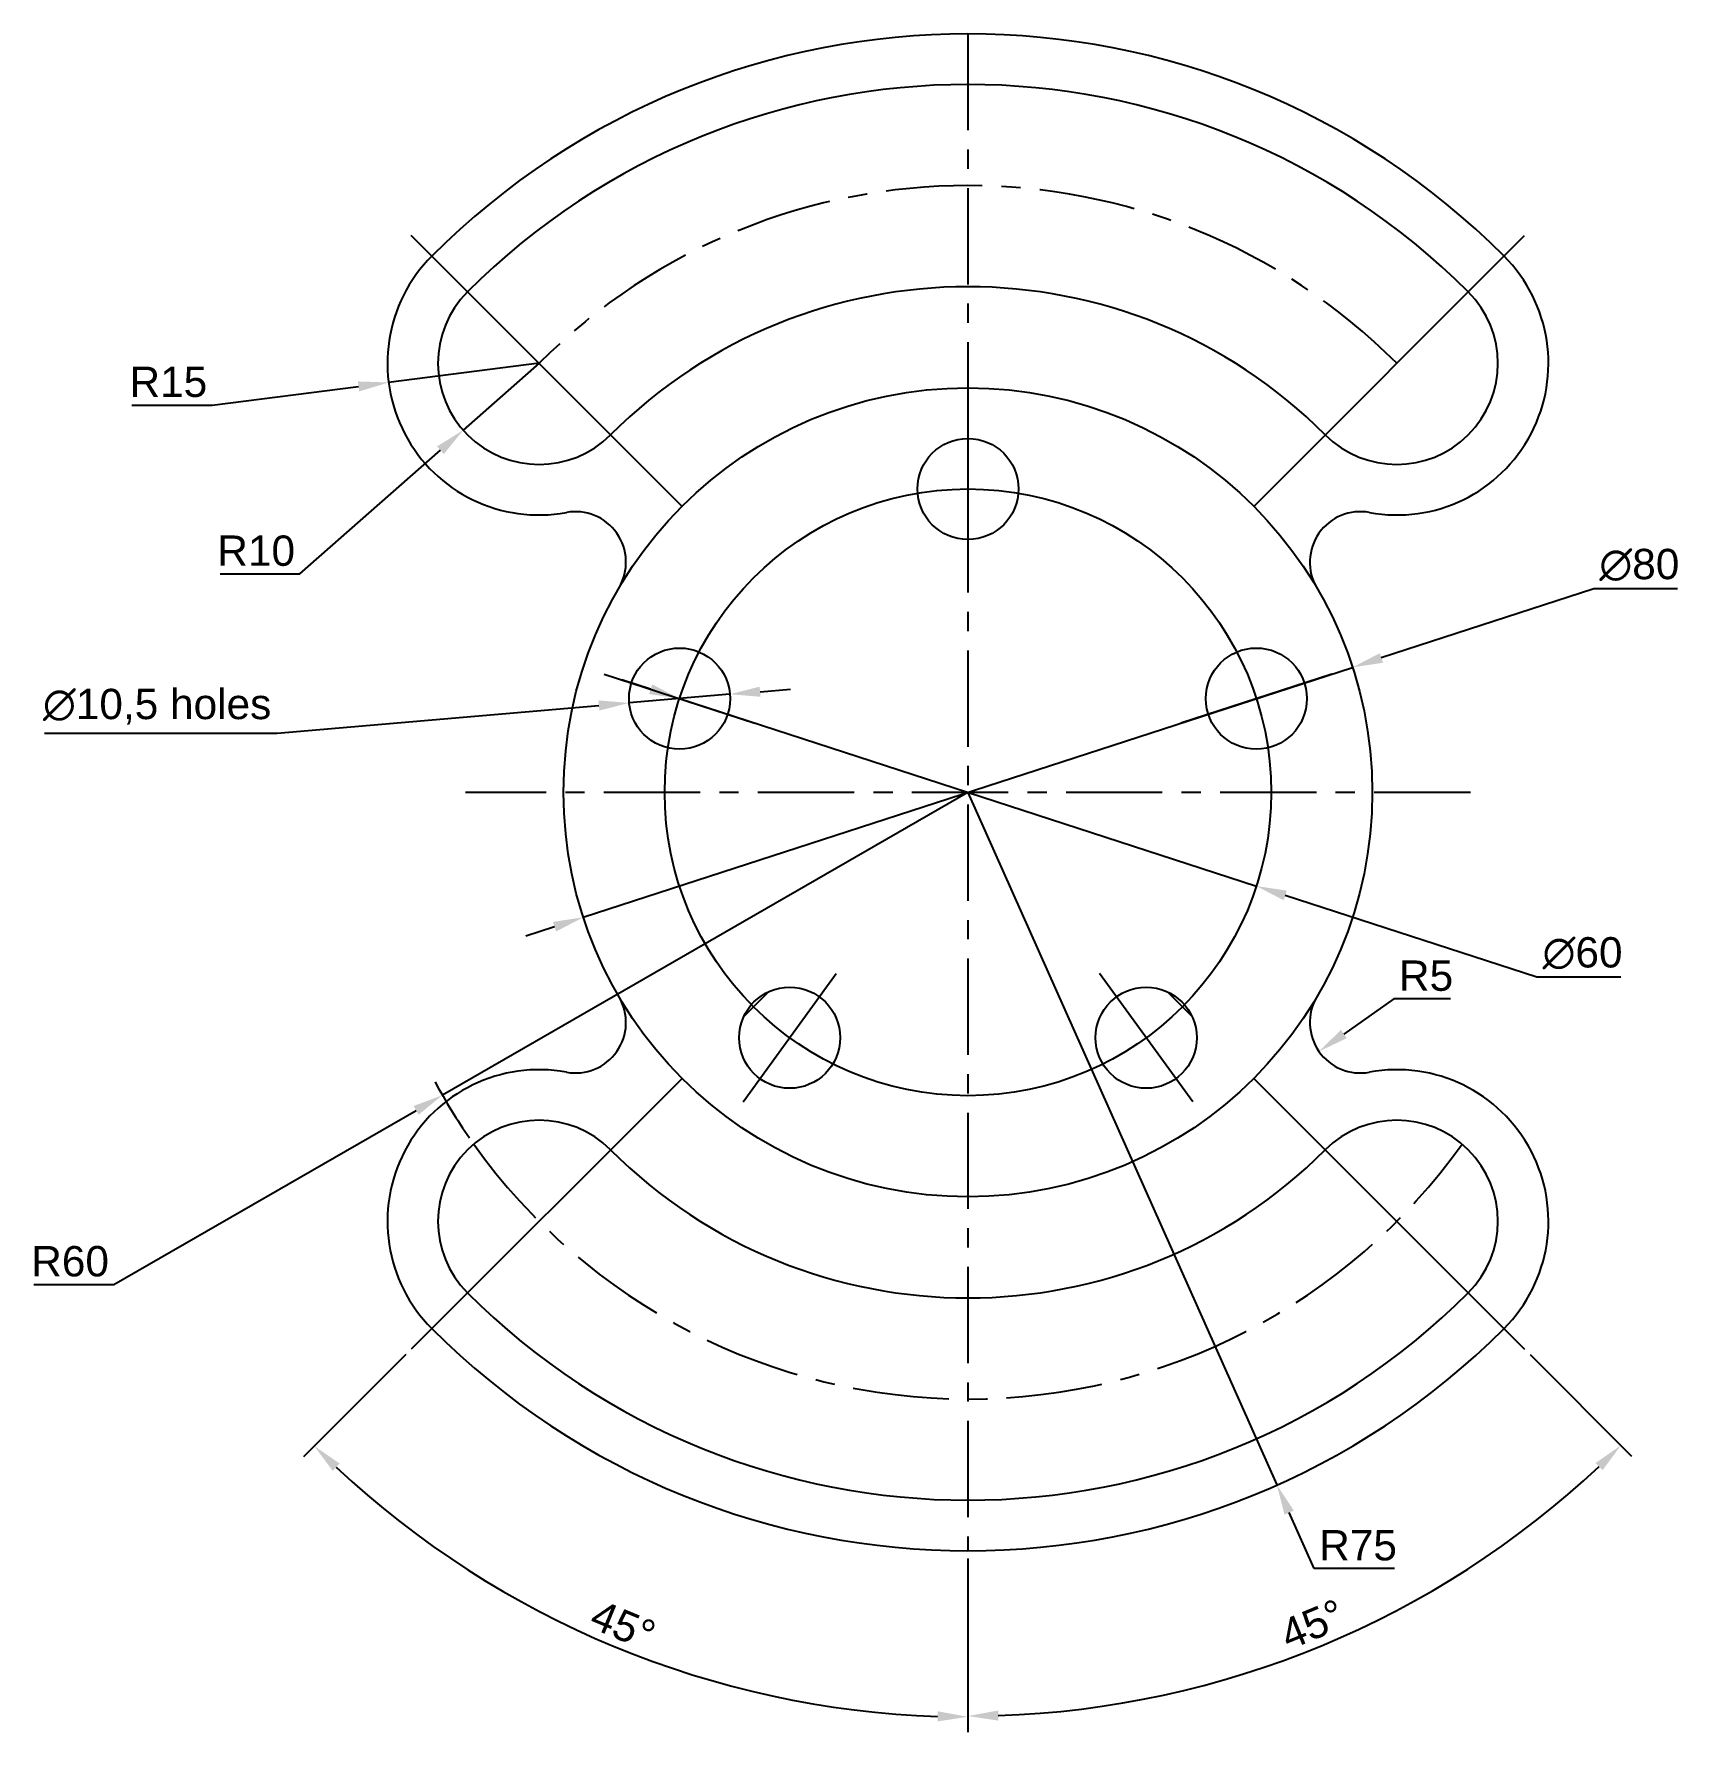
# Model space of a CAD drawing. Header units: millimetres. Extents: x 2706 to 2869, y 1554 to 1722.
import ezdxf

# ---------------------------------------------------------------- set-up
doc = ezdxf.new("R2010")
doc.units = ezdxf.units.MM
doc.header["$LTSCALE"] = 0.3
doc.linetypes.add('CENTER', pattern=[50.8, 31.75, -6.35, 6.35, -6.35])
doc.styles.get("Standard").update_dxf_attribs({"font": 'arial.ttf'})
doc.dimstyles.new('ISO-25', dxfattribs={"dimscale": 1.2, "dimtxt": 2.5, "dimasz": 2.5, "dimexe": 1.25, "dimexo": 0.63, "dimtad": 1, "dimtoh": 1, "dimtxsty": 'Standard', "dimcen": 2.5, "dimadec": 0, "dimazin": 0, "dimtfac": 1, "dimtmove": 0, "dimatfit": 3, "dimfxl": 1, "dimarcsym": 0})

# ---------------------------------------------------------------- blocks, each defined once
blk = doc.blocks.new('*U2')
blk.add_circle((0, 0), 5)
blk = doc.blocks.new('*U3')
at = {"color": 0, "linetype": 'ByBlock', "lineweight": -2, "transparency": 16777216}
blk.add_blockref('*U2', (2798.15, 1676.78), dxfattribs=at)
for p, rotation in [((2769.62, 1656.05), 72), ((2826.68, 1656.05), 288), ((2780.51, 1622.51), 144), ((2815.78, 1622.51), 216)]:
    blk.add_blockref('*U2', p, dxfattribs=dict(at, rotation=rotation))
blk = doc.blocks.new('*U5')
blk.add_line((0, 7.84), (0, -7.84))
blk = doc.blocks.new('*U6')
at = {"color": 0, "linetype": 'ByBlock', "lineweight": -2, "transparency": 16777216}
blk.add_blockref('*U5', (2798.15, 1676.78), dxfattribs=at)
for p, rotation in [((2769.62, 1656.05), 72), ((2826.68, 1656.05), 288), ((2780.51, 1622.51), 144), ((2815.78, 1622.51), 216)]:
    blk.add_blockref('*U5', p, dxfattribs=dict(at, rotation=rotation))
blk = doc.blocks.new('*D7')
at = {"color": 0, "lineweight": -2, "ltscale": 0.5, "transparency": 16777216}
for p, q in [((2798.15, 1646.78), (2828.71, 1578.29)), ((2832.39, 1570.02), (2829.93, 1575.55)), ((2840.34, 1570.02), (2832.39, 1570.02))]:
    blk.add_line(p, q, dxfattribs=at)
at = {"color": 0, "ltscale": 0.5, "transparency": 16777216}
blk.add_solid([(2830.39, 1575.75), (2829.47, 1575.34), (2828.71, 1578.29)], dxfattribs=at)
at = {"layer": 'Defpoints', "color": 0, "ltscale": 0.5, "transparency": 16777216}
for p in [(2798.15, 1646.78), (2828.71, 1578.29)]:
    blk.add_point(p, dxfattribs=at)
at = {"color": 0, "ltscale": 0.5, "transparency": 16777216, "insert": (2836.74, 1572.3), "char_height": 3, "attachment_point": 5}
blk.add_mtext('R75', dxfattribs=at)
blk = doc.blocks.new('*D8')
at = {"color": 0, "lineweight": -2, "ltscale": 0.5, "transparency": 16777216}
for p, q in [((2798.15, 1646.78), (2746.16, 1616.83)), ((2713.66, 1598.1), (2743.56, 1615.33)), ((2705.75, 1598.1), (2713.66, 1598.1))]:
    blk.add_line(p, q, dxfattribs=at)
blk.add_arc((2798.15, 1646.78), 60, 208.5154, 214.7177, dxfattribs=at)
at = {"color": 0, "ltscale": 0.5, "transparency": 16777216}
blk.add_solid([(2743.31, 1615.76), (2743.81, 1614.9), (2746.16, 1616.83)], dxfattribs=at)
at = {"layer": 'Defpoints', "color": 0, "ltscale": 0.5, "transparency": 16777216}
for p in [(2798.15, 1646.78), (2746.16, 1616.83)]:
    blk.add_point(p, dxfattribs=at)
at = {"color": 0, "ltscale": 0.5, "transparency": 16777216, "insert": (2709.33, 1600.39), "char_height": 3, "attachment_point": 5}
blk.add_mtext('R60', dxfattribs=at)
blk = doc.blocks.new('*D9')
at = {"color": 0, "lineweight": -2, "ltscale": 0.5, "transparency": 16777216}
for p, q in [((2766.76, 1656.98), (2763.91, 1657.9)), ((2769.62, 1656.05), (2826.68, 1637.51)), ((2854.43, 1628.49), (2829.53, 1636.58)), ((2862.73, 1628.49), (2854.43, 1628.49))]:
    blk.add_line(p, q, dxfattribs=at)
at = {"color": 0, "ltscale": 0.5, "transparency": 16777216}
for points in [[(2766.92, 1657.45), (2766.61, 1656.5), (2769.62, 1656.05)], [(2829.69, 1637.06), (2829.38, 1636.11), (2826.68, 1637.51)]]:
    blk.add_solid(points, dxfattribs=at)
at = {"layer": 'Defpoints', "color": 0, "ltscale": 0.5, "transparency": 16777216}
for p in [(2769.62, 1656.05), (2826.68, 1637.51)]:
    blk.add_point(p, dxfattribs=at)
at = {"color": 0, "ltscale": 0.5, "transparency": 16777216, "insert": (2858.95, 1630.86), "char_height": 3, "attachment_point": 5}
blk.add_mtext('∅60', dxfattribs=at)
blk = doc.blocks.new('*D10')
at = {"color": 0, "lineweight": -2, "ltscale": 0.5, "transparency": 16777216}
for p, q in [((2860.05, 1666.89), (2839.04, 1660.07)), ((2868.35, 1666.89), (2860.05, 1666.89)), ((2760.1, 1634.42), (2836.19, 1659.14)), ((2757.25, 1633.49), (2754.4, 1632.56))]:
    blk.add_line(p, q, dxfattribs=at)
at = {"color": 0, "ltscale": 0.5, "transparency": 16777216}
for points in [[(2838.89, 1660.54), (2839.2, 1659.59), (2836.19, 1659.14)], [(2757.1, 1633.97), (2757.41, 1633.02), (2760.1, 1634.42)]]:
    blk.add_solid(points, dxfattribs=at)
at = {"layer": 'Defpoints', "color": 0, "ltscale": 0.5, "transparency": 16777216}
for p in [(2836.19, 1659.14), (2760.1, 1634.42)]:
    blk.add_point(p, dxfattribs=at)
at = {"color": 0, "ltscale": 0.5, "transparency": 16777216, "insert": (2864.57, 1669.26), "char_height": 3, "attachment_point": 5}
blk.add_mtext('∅80', dxfattribs=at)
blk = doc.blocks.new('*D11')
at = {"color": 0, "lineweight": -2, "ltscale": 0.5, "transparency": 16777216}
for p, q in [((2755.72, 1689.21), (2748.22, 1682.6)), ((2732.07, 1668.38), (2745.96, 1680.61)), ((2724.16, 1668.38), (2732.07, 1668.38))]:
    blk.add_line(p, q, dxfattribs=at)
at = {"color": 0, "ltscale": 0.5, "transparency": 16777216}
blk.add_solid([(2745.63, 1680.99), (2746.3, 1680.24), (2748.22, 1682.6)], dxfattribs=at)
at = {"layer": 'Defpoints', "color": 0, "ltscale": 0.5, "transparency": 16777216}
for p in [(2755.72, 1689.21), (2748.22, 1682.6)]:
    blk.add_point(p, dxfattribs=at)
at = {"color": 0, "ltscale": 0.5, "transparency": 16777216, "insert": (2727.74, 1670.66), "char_height": 3, "attachment_point": 5}
blk.add_mtext('R10', dxfattribs=at)
blk = doc.blocks.new('*D12')
at = {"color": 0, "lineweight": -2, "ltscale": 0.5, "transparency": 16777216}
for p, q in [((2755.72, 1689.21), (2740.84, 1687.31)), ((2723.39, 1685.08), (2737.87, 1686.93)), ((2715.45, 1685.08), (2723.39, 1685.08))]:
    blk.add_line(p, q, dxfattribs=at)
at = {"color": 0, "ltscale": 0.5, "transparency": 16777216}
blk.add_solid([(2737.8, 1687.42), (2737.93, 1686.43), (2740.84, 1687.31)], dxfattribs=at)
at = {"layer": 'Defpoints', "color": 0, "ltscale": 0.5, "transparency": 16777216}
for p in [(2755.72, 1689.21), (2740.84, 1687.31)]:
    blk.add_point(p, dxfattribs=at)
at = {"color": 0, "ltscale": 0.5, "transparency": 16777216, "insert": (2719.05, 1687.36), "char_height": 3, "attachment_point": 5}
blk.add_mtext('R15', dxfattribs=at)
blk = doc.blocks.new('*D13')
at = {"color": 0, "lineweight": -2, "ltscale": 0.5, "transparency": 16777216}
for p, q in [((2742.54, 1591.17), (2732.43, 1581.07)), ((2798.15, 1571.02), (2798.15, 1553.85))]:
    blk.add_line(p, q, dxfattribs=at)
blk.add_arc((2798.15, 1646.78), 91.43, 226.88, 268.12, dxfattribs=at)
at = {"color": 0, "ltscale": 0.5, "transparency": 16777216}
for points in [[(2735.3, 1579.68), (2736, 1580.4), (2733.49, 1582.13)], [(2795.16, 1555.9), (2795.14, 1554.9), (2798.15, 1555.35)]]:
    blk.add_solid(points, dxfattribs=at)
at = {"layer": 'Defpoints', "color": 0, "ltscale": 0.5, "transparency": 16777216}
for p in [(2798.15, 1721.78), (2769.86, 1618.5), (2743.07, 1591.71), (2798.15, 1571.78), (2752.43, 1567.6)]:
    blk.add_point(p, dxfattribs=at)
at = {"color": 0, "ltscale": 0.5, "transparency": 16777216, "insert": (2764.03, 1564.41), "char_height": 3, "attachment_point": 5, "rotation": 337.5}
blk.add_mtext('45°', dxfattribs=at)
blk = doc.blocks.new('*D14')
at = {"color": 0, "lineweight": -2, "ltscale": 0.5, "transparency": 16777216}
for p, q in [((2853.75, 1591.17), (2863.8, 1581.13)), ((2798.15, 1571.02), (2798.15, 1553.93))]:
    blk.add_line(p, q, dxfattribs=at)
blk.add_arc((2798.15, 1646.78), 91.35, 271.8818, 313.1182, dxfattribs=at)
at = {"color": 0, "ltscale": 0.5, "transparency": 16777216}
for points in [[(2860.24, 1580.46), (2860.93, 1579.74), (2862.74, 1582.19)], [(2801.15, 1554.98), (2801.14, 1555.98), (2798.15, 1555.43)]]:
    blk.add_solid(points, dxfattribs=at)
at = {"layer": 'Defpoints', "color": 0, "ltscale": 0.5, "transparency": 16777216}
for p in [(2798.15, 1721.78), (2826.43, 1618.5), (2853.22, 1591.71), (2798.15, 1571.78), (2821.79, 1558.55)]:
    blk.add_point(p, dxfattribs=at)
at = {"color": 0, "ltscale": 0.5, "transparency": 16777216, "insert": (2832.23, 1564.49), "char_height": 3, "attachment_point": 5, "rotation": 22.5}
blk.add_mtext('45°', dxfattribs=at)
blk = doc.blocks.new('*D15')
at = {"color": 0, "lineweight": -2, "ltscale": 0.5, "transparency": 16777216}
for p, q in [((2774.6, 1656.48), (2764.63, 1655.62)), ((2777.59, 1656.73), (2780.58, 1656.99)), ((2729.82, 1652.64), (2761.64, 1655.37)), ((2706.8, 1652.64), (2729.82, 1652.64))]:
    blk.add_line(p, q, dxfattribs=at)
at = {"color": 0, "ltscale": 0.5, "transparency": 16777216}
for points in [[(2761.6, 1655.87), (2761.69, 1654.87), (2764.63, 1655.62)], [(2777.54, 1657.23), (2777.63, 1656.23), (2774.6, 1656.48)]]:
    blk.add_solid(points, dxfattribs=at)
at = {"layer": 'Defpoints', "color": 0, "ltscale": 0.5, "transparency": 16777216}
for p in [(2774.6, 1656.48), (2764.63, 1655.62)]:
    blk.add_point(p, dxfattribs=at)
at = {"color": 0, "ltscale": 0.5, "transparency": 16777216, "insert": (2717.94, 1655.24), "char_height": 3, "attachment_point": 5}
blk.add_mtext('∅10,5 holes', dxfattribs=at)
blk = doc.blocks.new('*D16')
at = {"color": 0, "lineweight": -2, "ltscale": 0.5, "transparency": 16777216}
for p, q in [((2840.29, 1626.35), (2835.33, 1622.88)), ((2845.9, 1626.35), (2840.29, 1626.35))]:
    blk.add_line(p, q, dxfattribs=at)
at = {"color": 0, "ltscale": 0.5, "transparency": 16777216}
blk.add_solid([(2835.05, 1623.29), (2835.62, 1622.47), (2832.88, 1621.16)], dxfattribs=at)
at = {"layer": 'Defpoints', "color": 0, "ltscale": 0.5, "transparency": 16777216}
for p in [(2836.97, 1624.03), (2832.88, 1621.16)]:
    blk.add_point(p, dxfattribs=at)
at = {"color": 0, "ltscale": 0.5, "transparency": 16777216, "insert": (2843.47, 1628.63), "char_height": 3, "attachment_point": 5}
blk.add_mtext('R5', dxfattribs=at)

msp = doc.modelspace()

# ---------------------------------------------------------------- linework, layer by layer
at = {"linetype": 'CENTER'}
for p, q in [((2798.147, 1721.78), (2798.147, 1571.78)), ((2847.856, 1646.78), (2748.438, 1646.78))]:
    msp.add_line(p, q, dxfattribs=at)
for p, q in [((2769.863, 1675.064), (2743.074, 1701.853)), ((2826.431, 1675.064), (2853.22, 1701.853)), ((2778.415, 1627.047), (2775.975, 1624.608)), ((2817.879, 1627.047), (2820.319, 1624.608)), ((2769.863, 1618.495), (2743.074, 1591.706)), ((2826.431, 1618.495), (2853.22, 1591.706))]:
    msp.add_line(p, q)
for radius in [40, 30]:
    msp.add_circle((2798.147, 1646.78), radius)
for centre, radius, start, end in [((2798.147, 1646.78), 75, 45, 135), ((2798.147, 1646.78), 70, 45, 135), ((2755.721, 1689.206), 15, 135, 280.37784), ((2840.573, 1689.206), 15, 259.62216, 45), ((2755.721, 1689.206), 10, 135, 315), ((2798.147, 1646.78), 50, 45, 135), ((2840.573, 1689.206), 10, 225, 45), ((2759.323, 1669.533), 5, 329.62647, 100.37784), ((2836.971, 1669.533), 5, 79.62216, 210.37353), ((2759.323, 1624.026), 5, 259.62216, 30.37353), ((2836.971, 1624.026), 5, 149.62647, 280.37784), ((2755.721, 1604.353), 15, 79.62216, 225), ((2840.573, 1604.353), 15, 315, 100.37784), ((2755.721, 1604.353), 10, 45, 225), ((2840.573, 1604.353), 10, 315, 135), ((2798.147, 1646.78), 50, 225, 315), ((2798.147, 1646.78), 70, 225, 315), ((2798.147, 1646.78), 75, 225, 315)]:
    msp.add_arc(centre, radius, start, end)
for start, end in [(45, 135), (215.43962, 324.56038)]:
    msp.add_arc((2798.147, 1646.78), 60, start, end, dxfattribs=at)

# ---------------------------------------------------------------- block references
for name in ['*U6', '*U3']:
    msp.add_blockref(name, (0, 0))

# ---------------------------------------------------------------- dimensions: what is measured, and where the dimension line sits
at = {"ltscale": 0.5}
for base, line1, line2, picture, middle in [((2752.431, 1567.597), ((2798.147, 1721.78), (2798.147, 1571.78)), ((2769.863, 1618.495), (2743.074, 1591.706)), '*D13', (2764.028, 1564.41)), ((2821.789, 1558.546), ((2826.431, 1618.495), (2853.22, 1591.706)), ((2798.147, 1721.78), (2798.147, 1571.78)), '*D14', (2832.233, 1564.489))]:
    dim = msp.add_angular_dim_2l(base=base, line1=line1, line2=line2, dimstyle='ISO-25', dxfattribs=at)
    dim.commit()
    dim.dimension.update_dxf_attribs({"geometry": picture, "text_midpoint": middle})
for center, mpoint, picture, middle in [((2755.721, 1689.206), (2740.841, 1687.306), '*D12', (2723.394, 1685.078)), ((2755.721, 1689.206), (2748.216, 1682.597), '*D11', (2727.742, 1668.379)), ((2798.147, 1646.78), (2746.158, 1616.827), '*D8', (2709.332, 1598.104)), ((2836.971, 1624.026), (2832.875, 1621.158), '*D16', (2843.469, 1626.35))]:
    dim = msp.add_radius_dim(center=center, mpoint=mpoint, dimstyle='ISO-25', dxfattribs=at)
    dim.commit()
    dim.dimension.update_dxf_attribs({"geometry": picture, "text_midpoint": middle, "dimtype": 164})
for p1, p2, picture, middle in [((2760.105, 1634.419), (2836.189, 1659.14), '*D10', (2864.572, 1666.892)), ((2769.615, 1656.05), (2826.679, 1637.509), '*D9', (2858.954, 1628.493))]:
    dim = msp.add_diameter_dim_2p(p1=p1, p2=p2, dimstyle='ISO-25', dxfattribs=at)
    dim.commit()
    dim.dimension.update_dxf_attribs({"geometry": picture, "text_midpoint": middle, "dimtype": 163})
dim = msp.add_diameter_dim_2p(p1=(2774.597, 1656.477), p2=(2764.634, 1655.624), text='<>,5 holes', dimstyle='ISO-25', dxfattribs=at)
dim.commit()
dim.dimension.update_dxf_attribs({"geometry": '*D15', "text_midpoint": (2729.821, 1652.643), "dimtype": 163})
dim = msp.add_radius_dim(center=(2798.147, 1646.78), mpoint=(2828.707, 1578.288), dimstyle='ISO-25', dxfattribs=at)
dim.commit()
dim.dimension.update_dxf_attribs({"geometry": '*D7', "text_midpoint": (2836.74, 1572.298)})

doc.saveas('drawing.dxf')
